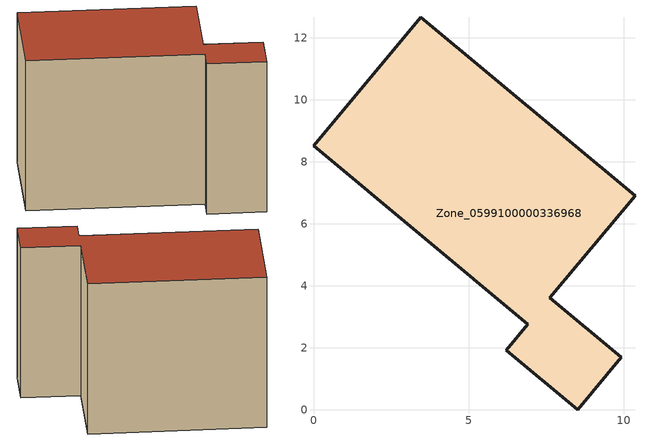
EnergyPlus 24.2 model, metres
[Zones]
Zone_0599100000336968
 floor ground (C_G): 6.21,1.92 6.91,2.76 0,8.52 3.46,12.66 10.37,6.91 7.62,3.61 9.92,1.69 8.52,0 z0
 wall outside (C_F): 6.91,2.76 6.21,1.92 8.52,0 9.92,1.69 7.62,3.61 10.37,6.91 3.46,12.66 0,8.52 6.91,2.76 z0:8.4
 roof outside (C_R): 3.46,12.66 0,8.52 6.91,2.76 6.21,1.92 8.52,0 9.92,1.69 7.62,3.61 10.37,6.91 z8.4
[BUILDING]
Pand.0599100000336968: North Axis=0; Terrain=City; Loads Convergence Tolerance Value=0.04; Temperature Convergence Tolerance Value=0.4; Solar Distribution=FullExterior; Maximum Number of Warmup Days=25; Minimum Number of Warmup Days=1
[Site:Location]
Rotterdam.The.Hague.AP_ZH_NLD Design_Conditions: Latitude=51.96; Longitude=4.45; Time Zone=1; Elevation=-4.5
[SITE:GROUNDTEMPERATURE:BUILDINGSURFACE]
18, 18, 18, 18, 18, 18, 18, 18, 18, 18, 18, 18
[MATERIAL] Thermal Absorptance=0.9; Solar Absorptance=0.7; Visible Absorptance=0.7
Name | Roughness | Thickness | Conductivity | Density | Specific Heat
G.TI.1975-1991 | MediumSmooth | 0.15 | 0.288461 | 540 | 1210
F.TI.1975-1991 | Rough | 0.3 | 0.230769 | 1920 | 840
R.TI.1975-1991 | MediumRough | 0.2 | 0.153846 | 1500 | 1000
[CONSTRUCTION]
C_G: G.TI.1975-1991
C_F: F.TI.1975-1991
C_R: R.TI.1975-1991
[ZONE]
Zone_0599100000336968: Type=1; Multiplier=1; Ceiling Height=Autocalculate; Volume=Autocalculate; Floor Area=autocalculate; Part of Total Floor Area=Yes
[ZONEINFILTRATION:DESIGNFLOWRATE]
Infil_Zone_0599100000336968: Zone or ZoneList or Space or SpaceList=Zone_0599100000336968; Schedule=AlwaysOn; Design Flow Rate Calculation Method=Flow/Area; Flow Rate per Floor Area=0.003; Constant Term Coefficient=1; Temperature Term Coefficient=0; Velocity Term Coefficient=0; Velocity Squared Term Coefficient=0
[HVACTEMPLATE:ZONE:IDEALLOADSAIRSYSTEM]
Zone_0599100000336968: Maximum Heating Supply Air Temperature=50; Minimum Cooling Supply Air Temperature=13; Maximum Heating Supply Air Humidity Ratio=0.0156; Minimum Cooling Supply Air Humidity Ratio=0.0077; Heating Limit=NoLimit; Cooling Limit=NoLimit; Dehumidification Control Type=ConstantSensibleHeatRatio; Cooling Sensible Heat Ratio=0.7; Dehumidification Setpoint=60; Humidification Control Type=None; Humidification Setpoint=30; Outdoor Air Method=None; Outdoor Air Flow Rate per Person=0.00944; Outdoor Air Flow Rate per Zone Floor Area=0; Outdoor Air Flow Rate per Zone=0; Demand Controlled Ventilation Type=None; Outdoor Air Economizer Type=NoEconomizer; Heat Recovery Type=None; Sensible Heat Recovery Effectiveness=0.7; Latent Heat Recovery Effectiveness=0.65
[ZONECONTROL:THERMOSTAT]
ThermostatControl_Zone_0599100000336968: Zone or ZoneList=Zone_0599100000336968; Control Type Schedule=DualSetpointControlType; Control 1=Thermostat_Zone_0599100000336968; Temperature Difference Between Cutout And Setpoint=0
[THERMOSTATSETPOINT:DUALSETPOINT]
Thermostat_Zone_0599100000336968: Heating Setpoint Temperature Schedule=HeatingSetpoint_Zone_0599100000336968; Cooling Setpoint Temperature Schedule=CoolingSetpoint_Zone_0599100000336968
[SCHEDULE:COMPACT]
HeatingSetpoint_Zone_0599100000336968: Through: 12/31, For: AllDays, Until: 24:00, 21
CoolingSetpoint_Zone_0599100000336968: Through: 12/31, For: AllDays, Until: 24:00, 24
DualSetpointControlType: Through: 12/31, For: AllDays, Until: 24:00, 4
AlwaysOn: Through: 12/31, For: AllDays, Until: 24:00, 1
